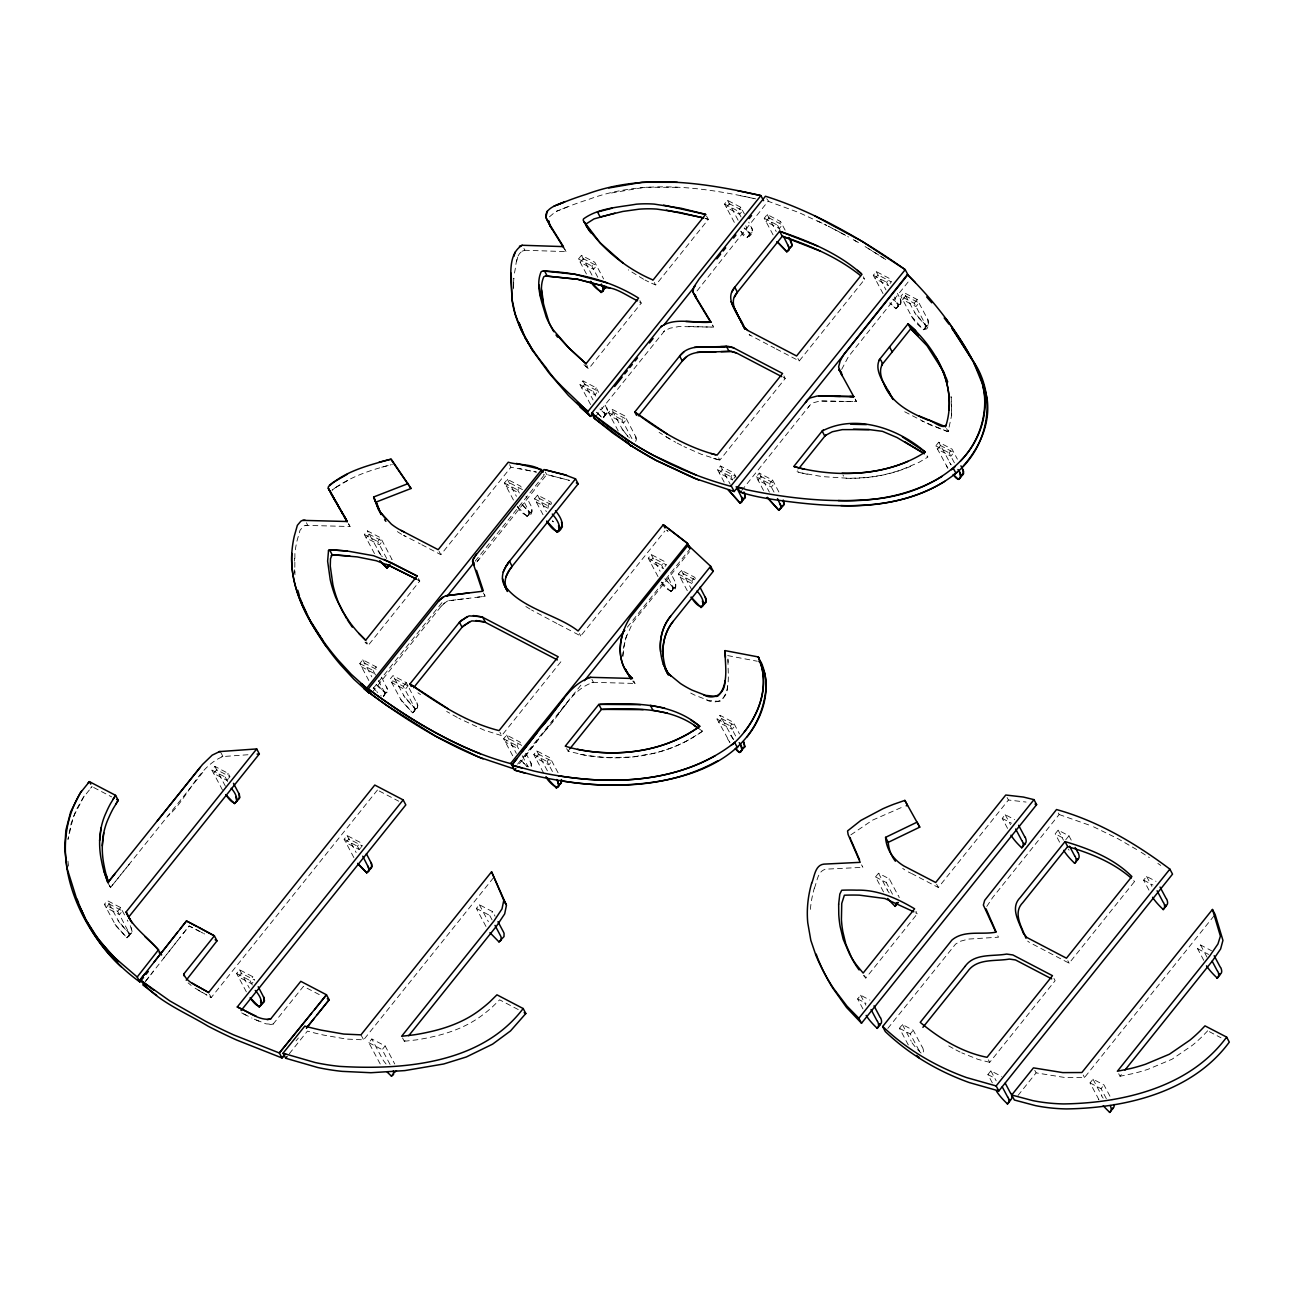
<?xml version="1.0" encoding="UTF-8"?>
<svg xmlns="http://www.w3.org/2000/svg" width="1294" height="1294" viewBox="0 0 1294 1294"><rect width="100%" height="100%" fill="white"/><g stroke="black" fill="none" stroke-linecap="round" stroke-linejoin="round"><path stroke-width="0.75" stroke-dasharray="5 3.75" d="M622.786 655.783L625.309 639.171L632.912 622.333L689.492 551.681M348.701 524.005L350.027 526.512L305.578 525.364A5.694 4.513 -28 0 0 303.508 526.189L300.014 530.314L296.989 540.973A128.963 102.307 -28 0 0 294.903 553.347L294.789 573.08M294.385 561.143L294.498 558.442M904.7 411.767L930.305 424.998L948.13 431.678L951.656 415.18L951.236 397.29M951.656 415.18L951.058 396.287M927.895 457.025L927.07 455.892L927.507 457.3L918.983 462.362L899.961 470.434L883.22 475.011L867.368 477.502L849.479 478.343L822.191 476.596L800.485 472.763L796.473 471.485L797.605 470.029M690.689 693.05A141.903 112.578 -28 0 0 694.652 695.088L708.19 700.377L719.043 701.429A4.853 3.85 -28 0 0 720.758 700.83C731.304 690.462 727.649 673.026 727.988 659.616M514.397 273.05C516.5 265.755 515.238 252.459 524.879 250.26L566.109 251.618L564.33 248.286M727.487 685.852C728.198 697.87 717.248 705.942 706.346 699.844M516.597 261.339L517.729 257.183M841.65 369.421L848.476 356.562L908.841 281.089M814.379 888.202C817.129 881.812 817.614 870.166 826.445 869.131L862.855 867.336L862.338 866.171M626.684 635.111L623.271 648.326L622.883 656.64M948.745 430.158L948.227 431.63L946.448 428.314M986.788 906.447L992.773 897.373L1059.139 814.524L1057.813 812.034M741.688 490.491L809.785 405.329A10.74 8.524 -28 0 1 812.939 402.903L819.846 401.011L842.895 401.415M697.029 290.924L768.086 201.249L798.932 212.556L826.898 225.512M900.187 298.526L901.077 303.055L896.127 308.651L889.835 302.877L895.885 308.748L900.575 303.912L901.028 300.548L897.438 293.35M124.547 914.923L120.649 907.595L107.337 900.624L104.361 904.328L115.991 925.97L126.974 937.794L132.214 931.906L130.241 925.631M378.414 680.482L384.593 692.516L383.299 696.576L387.747 689.815L381.406 676.794M517.649 506.844L527.014 516.484L531.834 511.486L531.883 507.458L525.995 496.249M407.869 685.626L406.251 682.585L392.923 675.614L389.963 679.318L401.577 700.944L412.56 712.784L417.38 707.786L417.881 705.343L408.014 685.917L394.702 678.946L391.726 682.65L405.054 689.605L408.014 685.917M603.554 416.814L607.937 411.33L604.12 402.66M740.702 231.205L747.172 237.53L751.863 232.694L752.315 229.329L748.725 222.131M661.493 582.09L670.858 591.714L675.403 587.039L675.937 583.254L670.518 572.757M911.526 316.286L923.495 329.76L928.607 324.244L928.105 320.152L917.171 299.545L903.859 292.59L900.899 296.294L911.526 316.286C915.23 323.306 930.661 339.772 927.798 319.537M549.465 216.81L555.514 211.698L571.819 205.212A296.989 235.621 -28 0 1 589.271 199.195C642.94 179.268 701.186 186.708 755.664 198.839M808.184 407.464L809.785 405.329M84.159 796.117L73.354 816.773L67.967 839.418L71.089 823.663L75.925 810.562L82.832 798.091L92.052 786.639L90.531 788.175M476.92 561.919L546.699 474.558L569.457 480.397L547.669 474.752M114.988 924.32L126.974 937.794L132.166 932.101L131.276 927.588M383.396 695.768L387.602 691.303L386.712 686.791M517.357 506.455C521.32 515.724 534.988 521.094 531.316 506.261M603.247 417.736L607.759 412.365L606.87 407.836M400.59 699.31L412.56 712.784L417.752 707.09L416.878 702.561M741.122 231.658C744.859 242.107 755.421 235.104 751.474 227.307M661.816 582.478C665.812 592.102 678.881 595.191 675.161 581.507M477.502 561.046L479.006 559.057M372.187 692.403L441.335 606.077A19.653 15.593 -28 0 1 442.548 604.67L447.287 601.112L455.989 599.785M519.46 763.719L540.067 737.192M524.992 756.569L553.234 720.434M145.818 980.949L153.452 971.212M145.187 981.742L189.134 925.97L204.614 933.993M544.37 731.708C560.205 715.792 570.444 689.492 593.38 682.326L635.079 683.458L633.753 680.951M163.594 958.304L180.157 937.293M247.979 754.742L222.956 756.537C197.464 766.841 187.743 798.786 167.896 816.029M182.923 933.783L189.134 925.97L199.583 931.356M126.974 937.794L129.19 935.805L128.979 932.764L117.689 911.299L104.361 904.328M604.282 416.927L604.751 413.562L601.742 407.481M384.124 695.881L384.803 693.746L383.752 690.495M748.886 236.398L749.355 233.033L745.765 225.835M387.1 692.177C382.749 694.554 365.264 671.505 385.369 693.309M528.728 515.352L529.02 511.437L523.714 501.215M414.29 711.651L414.355 707.171L403.275 686.289L389.963 679.318M417.25 707.947L415.536 709.08L405.572 698.695L392.923 675.614M557.698 714.789L566.4 703.855M672.573 590.598L672.864 586.683L666.879 575.215M897.599 307.616L898.068 304.252L894.477 297.054M925.226 328.627L925.275 324.147L914.211 303.249L900.899 296.294M202.786 772.372L110.491 887.587L107.839 882.589M402.515 1037.934L404.294 1041.266L406.866 1038.031M586.457 274.005L578.483 259.01L581.459 255.306L594.771 262.278L603.619 278.938M374.484 553.589L364.358 534.551L367.318 530.847L380.646 537.819L392.033 559.558L391.273 557.811M597.779 277.223L591.811 265.982L594.771 262.278M386.712 558.523L377.67 541.523L380.646 537.819M129.303 864.166L110.491 887.587L109.197 884.352L110.491 887.587M222.519 790.084L211.892 770.092L214.869 766.388L228.181 773.359L229.798 776.4M117.689 911.299L120.649 907.595M227.615 781.56L225.221 777.063L228.181 773.359M228.229 778.842L226.984 780.395L213.672 773.424L216.632 769.72L229.944 776.691L228.714 778.228M639.915 300.612L641.242 303.12L588.689 368.741L585.309 365.943M421.779 544.709L440.866 554.689L510.936 467.215L536.46 472.1L519.072 468.428M590.582 404.569L579.955 384.593L582.931 380.889L596.243 387.844L598.637 392.357M734.313 222.374L724.559 204.064L727.535 200.36L740.847 207.315L744.39 213.979M368.839 680.547L359.797 663.531L362.773 659.843L376.085 666.798L377.702 669.839M513.443 500.018L504.417 483.002L507.377 479.298L520.689 486.269L522.307 489.31M595.677 396.061L593.267 391.548L596.243 387.844M741.041 216.955L737.887 211.019L740.847 207.315M375.519 675.015L373.125 670.502L376.085 666.798M519.347 493.014L517.729 489.973L520.689 486.269M373.157 688.537L442.451 602.034M475.173 561.175L544.499 474.639L543.157 472.132M595.499 416.7L664.598 330.811L670.001 328.191L678.752 326.573L713.625 327.123L712.298 324.632M543.043 514.721L534.568 498.788L537.544 495.084L550.856 502.056L551.681 503.592M618.241 430.983L608.503 412.657L611.464 408.953L624.792 415.924L635.969 437.097L635.5 441.594M773.1 234.893L764.236 218.233L767.196 214.529L780.525 221.5L785.134 230.17M403.275 686.289L406.251 682.585M548.705 507.297L547.896 505.744L550.856 502.056M631.941 438.65L621.816 419.628L624.792 415.924M779.958 229.717L777.548 225.205L780.525 221.5M377.427 790.052L211.213 997.561L206.037 994.746M246.345 991.835L236.608 973.509L239.584 969.804L252.896 976.776L254.514 979.817M353.877 857.582L344.139 839.272L347.099 835.568L360.428 842.523L362.045 845.58M252.33 984.977L249.92 980.48L252.896 976.776M359.085 849.285L357.451 846.227L360.428 842.523M252.928 982.259L251.699 983.796L238.387 976.841L241.347 973.137L254.659 980.108M360.46 848.023L359.231 849.56L345.919 842.604L348.879 838.9L362.191 845.855L360.961 847.408M783.905 375.956L785.248 378.463L719.836 460.114L718.51 457.607M776.254 348.959L799.239 360.977L864.651 279.326L863.324 276.835M574.455 632.685L580.747 635.985L664.841 531.009M560.868 661.768L501.716 735.607L499.937 732.275M258.865 1021.209L253.656 1018.896L266.014 1023.861L272.969 1024.298L303.459 986.335L322.287 996.186M724.171 482.161L717.539 469.69L720.515 465.986L733.827 472.957L736.221 477.47M883.026 293.592L873.272 275.282L876.248 271.578L889.56 278.533L891.178 281.591M512.683 755.777L503.641 738.777L506.617 735.073L519.929 742.044L521.547 745.085M657.999 576.574L648.262 558.248L651.222 554.544L664.534 561.515L666.151 564.556M732.485 479.702L730.867 476.661L733.827 472.957M888.218 285.295L886.6 282.238L889.56 278.533M518.587 748.789L516.969 745.748L519.929 742.044M663.191 568.26L661.574 565.219L664.534 561.515M733.876 478.44L735.607 476.289L722.278 469.318L719.318 473.022L732.63 479.993M890.094 283.418L891.34 281.866L878.011 274.91L875.051 278.598L888.363 285.57M665.067 566.384L666.313 564.847L653.001 557.892L650.025 561.58L663.337 568.551M517.584 764.172L581.944 683.814M627.315 627.186L690.317 548.527M289.306 1053.737L307.422 1031.108L310.9 1032.03A387.618 307.519 -28 0 0 323.823 1035.119L346.404 1039.066L363.63 1039.842L494.243 876.798M543.545 772.874L533.807 754.564L536.767 750.86L550.096 757.815L559.833 776.141M687.276 590.679L678.412 574.035L681.388 570.331L694.7 577.286L695.525 578.839M763.541 490.491L756.278 476.823L759.254 473.119L772.567 480.074L779.829 493.742M552.441 771.515L547.119 761.519L550.096 757.815M692.549 582.543L691.74 580.99L694.7 577.286M774.022 492.108L769.606 483.778L772.567 480.074M914.211 303.249L917.171 299.545M380.258 1063.975A19.717 5.726 38.7 0 1 379.482 1062.665L368.855 1042.673L371.815 1038.969L385.143 1045.94L394.735 1063.975M485.978 926.472L476.386 908.437L479.346 904.732L492.674 911.704L495.068 916.217M390.044 1064.461L382.167 1049.644L385.143 1045.94M492.108 919.921L489.698 915.408L492.674 911.704M727.632 739.003L729.945 742.465L717.005 719.011L719.982 715.307L733.294 722.278L739.489 733.941M947.887 468.25L935.772 445.912L938.748 442.208L952.061 449.164L957.382 459.16M735.639 735.979L730.334 725.983L733.294 722.278M954.406 462.864L949.1 452.868L952.061 449.164M883.527 891.922L875.553 876.928L878.513 873.224L889.285 878.852L898.133 895.513M892.52 894.219L886.309 882.557L889.285 878.852M863.324 975.32L865.799 978.054L917.268 913.807L915.942 911.299M911.477 873.466L938.344 887.49L1008.43 800.015L1026.061 802.054M862.952 1008.916L857.631 998.919L860.607 995.215L869.924 1000.1M1007.557 828.386L1002.235 818.39L1005.212 814.686L1014.658 819.636M887.813 1028.406L955.603 944.07L960.569 941.207L968.333 939.088L998.515 937.179L997.189 934.689M908.291 1044.937L899.443 1028.277L902.403 1024.573L913.208 1030.218L922.072 1046.878M1059.592 842.184L1055.176 833.854L1058.136 830.15L1068.941 835.811L1071.594 840.809M919.096 1050.582L910.248 1033.922L913.208 1030.218M1068.941 835.811L1065.981 839.515L1055.176 833.854M988.406 1059.818L989.732 1062.325L1055.128 980.674L1053.801 978.167M1033.016 944.296L1069.135 963.189L1134.531 881.538L1133.204 879.047M992.336 1082.884L987.904 1074.554L990.864 1070.85L1001.669 1076.495M1148.943 890.126L1143.637 880.13L1146.597 876.426L1156.011 881.36M1017.99 1095.484L1036.106 1072.872L1065.463 1077.611L1084.518 1077.53L1213.869 916.039M1098.897 1099.576L1090.033 1082.916L1093.009 1079.212L1103.992 1084.97L1111.967 1099.965M1203.776 960.342L1197.565 948.68L1200.541 944.976L1211.524 950.734M1106.338 1098.671L1101.032 1088.675L1103.992 1084.97M1118.695 1073.745L1120.022 1076.252L1122.513 1073.13M569.991 748.595L567.888 751.199L586.57 755.486L607.08 757.653L632.54 757.022L655.185 753.043A119.938 95.141 -28 0 0 666.928 749.533A113.532 90.079 -28 0 0 678.8 744.826A110.556 87.717 -28 0 0 690.673 738.777L702.432 731.272L701.105 728.765M296.019 1040.877L298.364 1037.998M850.837 834.873L872.479 820.17L902.419 807.068M128.688 936.678L129.368 934.543L128.316 931.292M131.778 932.812L129.934 934.09L119.986 923.706L107.337 900.624M751.992 232.532C748.822 236.381 737.192 219.446 750.132 233.826M441.173 606.288L445.929 601.823M607.371 413.061L605.527 414.355L599.915 408.936M531.834 511.486L529.974 512.78L520.932 503.528L529.974 512.78M635.661 441.448L636.47 439.167L635.419 435.9M900.705 303.75C897.535 307.6 885.905 290.665 898.845 305.044M675.678 586.732L673.818 588.01L665.1 579.178M928.316 324.762L926.455 326.056L916.508 315.655L903.859 292.59M1207.69 1030.8L1202.757 1035.96A130.516 103.536 -28 0 1 1192.647 1045.099L1172.057 1059.22L1148.182 1069.232A160.505 127.346 -28 0 1 1133.69 1073.438L1120.022 1076.252M663.579 331.717L664.598 330.811M273.309 1023.975L269.864 1024.702M603.457 417.622L604.961 415.245L603.91 411.541M335.631 487.498L332.04 490.216C349.542 476.807 371.168 469.754 392.325 464.465M335.89 487.369L350.027 479.184M522.064 251.214L524.879 250.26L523.116 246.928M747.172 237.53L749.501 235.136L748.514 231.011M895.885 308.748L898.214 306.354L897.227 302.23M923.495 329.76L925.825 327.366L924.838 323.241M527.014 516.484L529.343 514.09L528.356 509.965M670.858 591.714L673.187 589.336L672.201 585.212M412.56 712.784L414.905 710.39L413.902 706.265M910.701 466.293C889.981 475.238 867.223 479.039 844.707 478.23L842.928 474.898M567.419 206.894L558.83 210.372M556.614 211.181L558.329 210.534M381.746 467.199L390.917 464.805M611.447 192.984L644.687 187.258L679.948 187.306M591.795 682.52L593.477 682.326L591.714 678.994M947.968 431.711L921.878 421.019M305.578 525.364L307.746 525.235L305.966 521.903M221.63 756.699L222.875 756.521M448.694 600.723L485.153 596.291L484.538 594.447M458.836 599.446L468.347 598.297M477.454 597.213L485.153 596.291L483.374 592.959M404.294 1041.266L416.328 1039.891A180.157 142.922 -28 0 0 431.436 1037.044C450.296 1032.936 468.8 1025.948 484.037 1013.849A110.96 88.041 -28 0 0 492.432 1006.894L499.63 999.825L519.266 1010.096M845.613 401.447L856.499 401.577L855.172 399.07M821.674 400.994L856.499 401.577L855.593 399.943M688.537 326.509L713.625 327.123L712.525 325.279M989.635 1062.309L978.183 1059.43L961.749 1052.847M501.344 735.542L484.134 730.156L458.885 718.332M580.165 754.305C617.303 761.81 657.449 757.686 690.673 738.777A111.705 88.623 -28 0 0 702.432 731.272L700.135 729.525M727.665 655.589L757.281 661.234M740.427 195.718L756.246 198.985M719.415 460.017L701.332 454.291L683.928 446.592M807.262 474.332L797.055 471.712M1059.171 814.524L1091.942 826.073M1036.138 1072.872L1034.779 1070.364M713.495 458.48L718.202 459.742M768.782 201.443L766.76 198.742M568.713 751.474L566.562 748.708M543.399 474.219L544.37 474.591M651.61 283.24L655.751 285.003L708.319 219.382L706.54 216.049M655.265 284.809L654.424 282.496M405.426 536.331L403.679 535.425L414.84 541.07M1093.543 826.801L1118 838.738L1138.396 850.562M243.838 1014.027L251.958 1018.071M908.291 871.962L910.782 873.175M817.582 220.934L826.478 225.318M644.994 280.005L648.634 281.849M241.655 1012.879L248.529 1016.421M677.134 443.082L682.229 445.718M955.894 1049.919L960.035 1052.054M839.774 232.176L828.257 226.191L848.557 237.012M201.249 932.23L202.932 933.103M764.236 218.233L777.548 225.205M873.272 275.282L886.6 282.238M724.559 204.064L737.887 211.019M750.407 335.437L749.113 334.661L774.799 348.199M578.483 259.01L591.811 265.982M935.772 445.912L949.1 452.868M783.307 377.444L785.248 378.463M579.955 384.593L593.267 391.548M756.278 476.823L769.606 483.778M608.503 412.657L621.816 419.628M717.539 469.69L730.867 476.661M522.469 489.601L509.14 482.63L506.18 486.334L519.492 493.305M551.082 504.579L539.307 498.416L536.347 502.121L548.074 508.251M694.878 579.793L683.151 573.663L680.191 577.367L691.853 583.465M504.417 483.002L517.729 489.973M534.568 498.788L547.896 505.744M648.262 558.248L661.574 565.219M678.412 574.035L691.74 580.99M1143.637 880.13L1153.003 885.031M1002.235 818.39L1011.552 823.259M1197.565 948.68L1208.564 954.422M418.205 542.833L420.259 543.917M556.954 623.53L531.559 609.992M558.555 624.371L572.757 631.796M364.358 534.551L377.67 541.523M717.005 719.011L730.334 725.983M1209.356 1031.674L1220.986 1037.756M875.553 876.928L886.309 882.557M376.085 669.208L364.536 663.175L361.576 666.863L374.888 673.834M521.692 745.376L508.38 738.405L505.42 742.109L518.732 749.08M359.797 663.531L373.125 670.502M503.641 738.777L516.969 745.748M533.807 754.564L547.119 761.519M1090.033 1082.916L1101.032 1088.675M857.631 998.919L866.009 1003.303M899.443 1028.277L910.248 1033.922M987.904 1074.554L995.442 1078.5M379.207 790.99L398.714 801.196M211.892 770.092L225.221 777.063M344.139 839.272L357.451 846.227M476.386 908.437L489.698 915.408M93.686 787.496L111.688 796.91M236.608 973.509L249.92 980.48M368.855 1042.673L382.167 1049.644M841.278 233.001L848.945 237.206M643.587 279.245L628.318 269.864M457.283 717.458L446.673 711.457M666.151 436.822L675.694 442.273M948.696 1045.908L954.519 1049.208M858.488 242.641L852.067 238.953L856.935 241.8M202.446 992.692L197.27 989.586M530.119 609.134L523.407 605.026M915.537 912.771L917.268 913.807M669.92 439.054L659.115 432.39M868.452 248.61L871.832 250.68M865.071 246.556L883.511 258.137M1029.523 942.469L1027.662 941.126M874.598 252.411L878.755 255.015M195.103 988.195L211.213 997.561L208.56 992.563M1141.114 852.261L1149.363 857.599M881.586 256.843L885.824 259.576M639.608 302.036L641.226 303.103M417.913 692.791L420.518 694.603M1157.871 863.421L1160.75 865.443M666.475 530.087L668.108 531.236L667.17 530.572M698.42 728.312L701.397 730.463M191.156 985.43L188.115 982.874M583.918 364.73L588.689 368.741L586.91 365.409M926.455 326.056L914.486 312.582M605.527 414.355L600.351 409.389M673.818 588.01L664.776 578.774M415.536 709.08L403.55 695.606M129.934 934.09L117.964 920.616M596.938 412.64L601.985 417.525M600.335 415.989L601.419 417.008M381.261 695.962L380.711 695.444M863.567 278.275L864.635 279.31M599.818 415.487L596.502 412.188M629.353 437.922L628.9 437.453M632.75 681.113L635.079 683.458L630.712 678.703M377.686 692.516L376.78 691.594M375.939 690.689L375.131 689.815M1133.706 880.616L1134.514 881.521M381.552 555.87L382.28 556.711M374.759 689.395L373.691 688.165M374.387 688.974L373.351 687.761M386.049 1064.008L383.687 1060.967A19.717 5.726 38.7 0 1 382.442 1058.961L371.815 1038.969M733.536 739.537L719.982 715.307M380.889 555.077L367.318 530.847M733.213 739.149L730.609 735.299M380.565 554.689L377.945 550.84M947.629 467.894L946.399 465.889M566.012 251.457L564.685 249.338M350.027 526.512L348.377 523.714M949.375 462.184L951.122 464.902L938.748 442.208M622.091 428.945L628.027 436.547L622.463 429.576L611.464 408.953M547.394 770.836L536.767 750.86M876.248 271.578L885.986 289.905M1200.541 944.976L1208.515 959.97M1146.597 876.426L1151.919 886.422M767.196 214.529L776.238 231.545M727.535 200.36L738.162 220.336M1058.136 830.15L1063.458 840.146M797.913 358.487L799.239 360.977M1007.088 797.508L1008.43 800.015M1005.212 814.686L1010.517 824.682M1067.809 960.698L1069.135 963.189M1093.009 1079.212L1101.857 1095.872M1083.191 1075.023L1084.518 1077.53M759.254 473.119L769.364 492.141M720.515 465.986L730.253 484.312M936.581 884.158L938.344 887.49M581.459 255.306L592.086 275.298M990.864 1070.85L996.186 1080.846M878.513 873.224L887.377 889.884M861.529 864.845L862.855 867.336M582.931 380.889L593.04 399.911M681.388 570.331L692.015 590.307M902.403 1024.573L911.267 1041.233M651.222 554.544L660.086 571.204M864.473 975.547L865.799 978.054M860.607 995.215L865.912 1005.212M545.372 472.051L546.699 474.558M537.544 495.084L546.391 511.745M509.61 464.708L510.936 467.215M507.377 479.298L516.419 496.314M579.421 633.478L580.747 635.985M439.087 551.357L440.866 554.689M525.914 753.286L531.316 763.784L530.475 767.86L531.608 765.741L530.556 762.037M522.258 755.728L528.033 766.646M506.617 735.073L516.355 753.399M418.447 578.499L419.774 581.006L368.321 645.253L365.054 642.099L368.321 645.253L366.542 641.921M362.773 659.843L371.815 676.843M479.346 904.732L488.388 921.732M347.099 835.568L356.141 852.568M220.303 751.539L222.956 756.537M360.977 1034.844L363.63 1039.842M214.869 766.388L225.496 786.38M239.584 969.804L249.321 988.131M127.281 920.066L127.912 921.263M527.596 765.741L528.146 766.938M67.951 861.125L68.711 867.853M294.983 574.73L294.401 566.901M727.907 659.002L728.15 662.415M401.593 534.276A91.356 72.48 -28 0 1 396.692 531.122M1069.103 850.19A31.654 9.187 38.7 0 1 1068.294 849.09M919.452 1050.793A31.654 9.187 38.7 0 1 919.694 1051.375M921.085 1053.073A31.654 9.187 38.7 0 1 910.927 1041.072M922.428 1047.089A31.654 9.187 38.7 0 1 922.719 1053.057M889.204 892.876A31.719 9.22 38.7 0 1 887.053 889.722M898.489 895.707A31.719 9.22 38.7 0 1 899.201 897.648M810.384 909.375A142.324 112.918 -28 0 1 814.298 888.202M904.732 869.827A60.058 47.652 -28 0 1 902.711 868.387M1098.752 1099.754A31.412 9.123 38.7 0 1 1098.541 1099.415M1103.151 1098.153A31.412 9.123 38.7 0 1 1101.517 1095.711M513.508 283.904L513.459 290.082L513.847 278.21L513.508 283.904M583.222 258.638L580.262 262.342L593.574 269.314L596.534 265.61L583.222 258.638M369.097 534.179L366.121 537.883L379.449 544.855L382.409 541.151L369.113 534.179M109.1 903.956L106.14 907.66L119.452 914.632L122.429 910.927L109.1 903.956M584.694 384.221L581.734 387.925L595.046 394.88L598.006 391.176L584.694 384.221M729.298 203.692L726.338 207.396L739.65 214.351L742.627 210.647L729.298 203.692M613.243 412.285L610.267 415.989L623.595 422.96L626.555 419.256L613.243 412.285M768.976 217.861L765.999 221.565L779.328 228.537L782.288 224.832L768.976 217.861M538.547 754.192L535.57 757.896L548.899 764.851L551.859 761.147L538.547 754.192M761.018 476.451L758.058 480.155L771.37 487.11L774.346 483.406L761.018 476.451M905.622 295.922L902.662 299.626L915.974 306.581L918.95 302.877L905.622 295.922M721.745 718.639L718.785 722.343L732.097 729.315L735.057 725.611L721.745 718.639M940.512 445.54L937.552 449.244L950.864 456.2L953.84 452.496L940.512 445.54M706.653 218.864L705.392 218.492L708.319 219.382L706.653 218.864M418.56 580.278L417.606 579.744L419.774 581.006L418.56 580.278M526.981 766.485L520.835 760.112L526.981 766.485M553.266 521.789L552.489 520.932L553.266 521.789"/><path stroke-width="1.5" d="M841.246 371.96L841.99 375.503L838.593 366.978L840.162 361.042L843.898 354.297L907.401 274.554C933.961 300.968 957.447 330.843 974.544 364.261M115.247 873.369L107.839 882.589L103.698 870.458A180.254 143.003 -28 0 1 101.482 860.85C98.15 844.739 99.056 827.61 106.14 812.567A110.96 88.041 -28 0 1 110.556 803.542L115.587 795.341L89.399 781.641L80.179 793.093L70.701 811.775L65.881 830.23L64.7 847.942L67.013 868.145L78.061 903.438L85.986 920.066L94.705 934.381L111.171 954.616L137.213 976.986L139.881 981.984L143.505 977.455M108.567 882.605L106.351 875.456A180.254 143.003 -28 0 1 104.135 865.848C100.803 849.737 101.725 832.608 108.793 817.565A110.96 88.041 -28 0 1 113.209 808.54L118.239 800.339L115.587 795.341L113.096 799.142M341.665 511.826L347.358 521.514L302.925 520.366A5.694 4.513 -28 0 0 300.839 521.207L297.361 525.315L294.336 535.975A128.963 102.323 -28 0 0 292.234 548.349C288.352 582.09 303.831 614.359 323.193 640.983A417.622 331.329 -28 0 0 338.074 660.005L351.256 674.287L366.72 688.246L369.372 693.244L353.909 679.285L340.726 665.003A417.622 331.329 -28 0 1 325.845 645.965L310.851 622.317L301.308 601.661M291.846 553.444C289.775 587.508 306.937 618.904 325.845 645.965M99.606 840.776L101.11 827.885M102.275 845.775L103.763 832.883M763.557 200.602L760.888 195.604C703.968 182.551 642.94 173.283 586.619 194.197A296.989 235.621 -28 0 0 569.15 200.214C561.014 203.756 539.549 208.059 547.718 221.436L563.44 246.62L522.226 245.262C505.744 254.95 511.955 282.27 511.89 298.688C515.028 324.956 529.877 347.779 546.214 367.836C558.28 386.437 577.949 398.973 590.679 416.409L593.202 413.271M948.987 410.198C952.044 376.683 932.473 345.126 908.048 323.823L879.726 359.198C875.326 366.881 879.677 376.279 883.689 383.17C890.87 402.838 909.633 412.495 927.652 420C932.634 420.226 942.307 429.932 946.092 425.16C953.112 402.224 948.162 376.667 935.433 356.643M511.195 273.212L511.89 298.688L515.044 313.585L520.884 329.372L532.659 350.609L548.882 372.834L568.406 395.446L590.679 416.409L580.036 407.06M925.226 452.027C898.262 428.492 855.803 413.465 822.175 431.031L793.788 466.487C836.636 478.246 887.894 476.127 924.854 452.302M986.012 908.792L996.056 931.858M541.717 726.71C557.536 710.794 567.791 684.51 590.711 677.328L632.426 678.46C614.569 662.819 618.564 635.37 630.243 617.335L688.036 545.178L710.649 566.271L670.583 616.284C661.703 627.056 658.695 641.775 661.121 655.379A94.155 74.696 -28 0 0 663.288 664.194L668.464 673.689L680.45 683.507A141.903 112.578 -28 0 0 691.999 690.09L705.537 695.379L716.391 696.431A4.853 3.85 -28 0 0 718.105 695.832C729.282 684.251 724.996 665.31 725.012 650.607L758.333 656.948L764.528 672.751A94.64 75.084 -28 0 1 765.66 679.059A90.24 71.591 -28 0 1 766.177 687.227C757.459 782.142 634.448 793.529 561.111 780.783A408.386 324.001 -28 0 1 536.638 776.028L514.527 770.108L511.243 763.751C458.739 749.954 411.654 720.855 368.272 688.974L438.682 601.079A19.653 15.593 -28 0 1 439.895 599.688L445.33 595.871L468.897 592.911M695.444 295.032L695.638 297.313L710.665 322.206M186.207 980.221L217.02 940.835L214.367 935.837L198.597 927.232M724.834 680.854C725.546 692.872 714.595 700.944 703.693 694.846M513.928 256.341L515.077 252.184M811.71 883.204C814.476 876.814 814.961 865.168 823.793 864.133L860.203 862.338L848.12 834.549L847.554 830.926L860.866 820.412L882.864 808.766A173.428 137.585 -28 0 1 894.057 804.14L904.846 800.404L919.743 827.141L888.234 842.345L888.444 844.481A54.348 43.123 -28 0 0 895.399 861.222M328.514 550.743L327.625 561.159L330.229 579.696A189.183 150.088 -28 0 0 335.842 597.715L342.279 610.881L349.639 622.123A215.079 170.63 -28 0 0 358.842 633.364L365.652 640.255L417.121 576.008L391.532 562.825L373.659 555.741L347.099 550.985L329.517 549.74L328.514 550.743L329.517 549.74L347.099 550.985M416.393 579.065L390.529 566.125L376.311 560.739L357.193 556.889L332.17 554.738L330.488 558.684L330.277 566.157L332.882 584.694A189.167 150.088 -28 0 0 338.494 602.713L346.549 618.532M590.598 281.364L601.079 292.476L606.336 286.589M446.042 595.725L482.5 591.293L472.569 561.531L473.41 558.393L544.03 469.56L564.233 474.591L575.523 478.845L509.48 561.305C504.256 567.613 500.082 576.186 503.851 584.306C519.492 608.277 557.52 614.618 578.094 630.987L663.288 524.717M575.523 478.845L578.192 483.843L512.068 566.384A64.846 51.453 -28 0 0 511.162 567.662C505.679 574.018 502.962 583.173 507.199 590.905M624.032 630.113C617.497 646.094 618.758 666.491 632.426 678.46M180.27 928.785L186.482 920.972L214.367 935.837L183.732 974.075C187.274 983.472 200.473 986.999 208.56 992.563L374.775 785.054L403.162 799.902L405.815 804.9L241.072 1010.565M945.574 426.648L946.092 425.16M915.715 330.633L908.048 323.823L910.701 328.822L882.379 364.196C877.979 371.879 882.346 381.277 886.358 388.168M747.754 330.439L743.403 326.363A12.374 9.818 -28 0 0 743.985 327.301L747.754 330.439L796.586 355.979L861.982 274.328C838.69 253.365 808.976 241.137 779.603 231.238L734.766 287.219C722.634 300.855 741.252 316.06 744.859 328.951L740.847 321.3M817.776 246.151L779.603 231.238L782.255 236.236L737.418 292.218C728.053 301.793 736.965 313.52 741.737 322.837M503.14 572.045L506.31 565.979A79.403 63.002 -28 0 1 508.51 562.664L509.48 561.305L512.133 566.303L511.162 567.662A79.403 63.002 -28 0 0 508.979 570.977L505.792 577.043M637.57 300.774C627.153 296.116 613.307 285.311 603.473 288.255M731.806 292.12L734.766 287.219L737.418 292.218L734.474 297.102M878.933 360.605C879.855 356.416 883.64 364.229 881.586 365.604M183.732 974.075L183.732 975.692M547.216 211.165L545.971 217.36L551.762 228.65M491.574 871.8L503.803 900.268L502.007 908.889L493.936 921.037L401.625 1036.268L413.676 1034.893A180.157 142.922 -28 0 0 428.783 1032.046C447.627 1027.937 466.147 1020.95 481.384 1008.851A110.96 88.041 -28 0 0 489.763 1001.896L496.961 994.827L523.164 1008.527C481.514 1063.733 403.404 1070.203 339.465 1066.369A243.256 192.984 -28 0 1 315.186 1062.536L283.03 1053.251L304.769 1026.11L308.247 1027.032A387.618 307.519 -28 0 0 321.171 1030.121L343.751 1034.068L360.977 1034.844L491.574 871.8L506.455 905.266L504.676 913.887L496.589 926.035L408.71 1035.734M523.164 1008.527L525.817 1013.525L510.515 1030.93L492.593 1044.145L466.341 1056.972L443.664 1063.991L404.86 1070.591L370.925 1072.726L342.134 1071.367A243.256 192.984 -28 0 1 317.855 1067.534L285.683 1058.249L283.03 1053.251M331.167 555.741L332.17 554.738L349.768 555.983M396.482 1070.817L394.427 1072.451M115.764 804.14L118.239 800.339L116.606 799.482M81.506 791.119C40.923 855.674 82.816 941.385 139.881 981.984M1212.462 909.472L1220.404 936.128L1217.945 943.973L1209.664 956.023L1117.369 1071.254L1131.037 1068.44A160.505 127.346 -28 0 0 1145.53 1064.234L1169.404 1054.222L1189.979 1040.101A130.516 103.536 -28 0 0 1200.088 1030.978L1204.989 1025.867L1226.647 1037.109C1189.801 1087.267 1122.966 1103.022 1063.765 1103.928A177.909 141.143 -28 0 1 1032.838 1100.628L1011.714 1095.015L1033.453 1067.873L1062.795 1072.613L1081.865 1072.532L1212.462 909.472L1215.131 914.47L1222.943 940.382L1220.614 948.971L1212.316 961.021L1125.004 1070.025M506.31 565.979L509.48 561.305M670.583 616.284C662.593 626.118 659.228 639.187 660.636 651.707M710.649 566.271L713.301 571.269L673.236 621.282C664.356 632.054 661.347 646.774 663.79 660.361A94.155 74.696 -28 0 0 665.941 669.192L668.416 675.161M476.338 554.058L472.553 560.755L474.38 564.944M744.147 732.129C757.022 715.905 765.757 695.072 763.007 674.061A94.64 75.084 -28 0 0 761.875 667.753L758.333 656.948C771.596 686.936 757.265 721.146 734.782 742.433M746.8 737.111C763.622 716.569 772.243 687.179 760.985 661.93L758.899 661.541M673.236 621.282C665.245 631.1 661.881 644.186 663.288 656.705M438.52 601.289L443.26 596.825M516.791 758.721L511.858 765.11L533.985 771.03A408.386 324.001 -28 0 0 558.458 775.785C618.37 785.555 686.03 781.447 735.138 742.093M515.821 768.41L514.527 770.108L524.766 773.084M522.339 751.571L537.414 732.194M284.923 1054.448L282.011 1057.958L236.511 1039.972A754.774 598.798 -28 0 1 208.14 1026.223C185.042 1012.199 156.946 1001.313 140.092 979.849L144.863 973.767M285.505 1053.704L282.011 1057.958L279.342 1052.976L233.858 1034.974A754.774 598.798 -28 0 1 205.487 1021.225L169.789 1000.893L140.092 979.849L186.482 920.972L196.914 926.375M154.067 962.057L177.504 932.295M550.581 715.436L511.858 765.11L522.113 768.086M132.053 923.01L128.753 916.977L259.35 753.933L256.697 748.935L219.543 751.588L212.2 755.146L202.495 764.495L157.221 821.043M555.045 709.791L563.747 698.857M200.133 767.374L107.839 882.589L103.698 870.458M379.692 560.836L386.955 568.017L389.931 564.313M256.697 748.935L126.1 911.979C133.444 929.723 151.883 939.234 161.621 954.843M586.02 363.743L638.589 298.121C610.121 280.232 576.267 272.063 542.914 271.028A3.025 2.394 -28 0 0 541.07 271.902C535.069 285.893 542.218 302.925 546.165 316.884A112.691 89.399 -28 0 0 553.331 329.986L569.069 348.151L586.02 363.743L569.069 348.151A388.653 308.344 -28 0 1 558.393 336.537M653.098 280.005L705.667 214.383L681.113 208.269L654.166 204.096A112.691 89.399 -28 0 0 636.438 204.177C618.807 207.218 598.346 208.108 583.578 218.848A3.025 2.394 -28 0 0 583.335 220.562C598.815 246.879 626.215 268.699 652.613 279.811M225.787 794.71L234.505 803.558L239.422 798.398L239.374 794.532L233.486 783.323M577.383 402.062L588.026 411.411L760.888 195.604L737.758 190.719M137.213 976.986L158.661 949.586M765.433 196.251L699.067 279.1L693.746 287.171L692.969 292.315L710.972 322.125C694.474 323.856 675.517 316.642 660.927 326.719L591.584 413.287L594.237 418.269L612.984 433.166L631.715 446.058L656.009 460.341L693.94 478.133L734.199 491.494L907.887 274.668L905.234 269.67C863.017 239.681 813.538 211.44 766.113 196.445M614.65 386.485L622.22 377.039M624.743 373.885L627.266 370.731M629.79 367.577L632.313 364.423M635.095 360.961L637.505 357.969M649.507 342.975L653.098 338.478M663.871 325.053L695.412 285.667M716.86 258.881L720.645 254.158M723.168 251.02L725.691 247.866M733.536 238.064L735.946 235.071M749.145 218.589L751.539 215.597M447.206 596.081L473.96 562.68M145.915 974.447L148.325 971.422M413.611 687.696L462.265 626.975A23.988 19.022 -28 0 1 463.802 625.552L471.76 620.894L482.387 621.476A51.663 40.987 -28 0 1 484.991 622.155L557.358 659.924M638.379 415.843L682.294 361.026C690.058 350.076 704.389 352.178 716.051 351.758M546.683 521.126L557.18 532.255C566.772 527.354 560.69 516.921 555.466 510.709M783.533 236.446L789.146 247.736L788.903 250.082L786.833 251.699L777.176 241.687L786.833 251.699L792.171 245.407L788.984 237.433M317.224 1014.642L329.145 999.777L326.476 994.779L300.79 981.337L270.656 1018.976C259.01 1021.079 247.833 1011.132 237.271 1006.991L403.162 799.902M250.502 998.127L259.204 1006.975L264.138 1001.815L264.089 997.949L258.202 986.74M362.757 856.207L369 868.5L368.806 871.105L366.736 872.738L357.694 863.486L366.736 872.738L371.427 867.902L371.718 863.988L366.396 853.765M667.267 434.056L634.788 412.026C659.293 430.918 687.227 447.578 717.07 455.1L782.579 373.465L733.051 347.568L726.468 346.436C711.781 349.202 690.462 341.487 679.641 356.044L634.788 412.026L636.567 415.358M314.555 1009.644L326.476 994.779L279.342 1052.976L311.595 1013.331M584.467 680.66L624.792 630.324M285.683 1058.249L287.042 1056.551M736.173 486.641L742.4 498.934L742.206 501.538L740.152 503.156L728.166 489.682L740.152 503.156L745.344 497.462L743.953 491.995M798.754 468.59L825.459 435.415L832.317 431.759L842.345 429.624L869.115 429.592L882.443 431.323L896.985 437.518L924.434 453.79M545.922 776.901L556.404 788.03L561.337 782.87L561.483 779.554L560.965 783.339L559.38 784.326L558.232 783.274L559.38 784.326M691.061 597.1L701.024 607.501L705.715 602.664L705.99 598.75L700.005 587.266M777.484 498.594L781.269 506.795L778.891 510.289L767.261 497.446L778.891 510.289L784.002 504.773L783.193 500.066L784.18 504.191L781.851 506.585L780.719 505.533L781.851 506.585M387.213 1072.128L391.451 1076.155L393.441 1073.68M489.941 932.667L498.983 941.903L504.013 936.581L504.062 933.443A19.717 5.726 38.7 0 0 503.301 931.696L497.98 921.684M739.181 742.643C744.05 746.638 741.899 758.219 735.364 748.466L739.602 752.477L744.81 746.784L743.419 741.316M957.948 469.528C963.432 474.882 959.857 485.072 953.209 474.413L958.385 479.378L963.076 474.542L963.609 471.437L960.924 465.824M895.108 906.398L898.068 902.694M1033.987 799.643L1036.64 804.642L861.513 1023.247L858.86 1018.265L1033.987 799.643L1023.408 797.055L1005.761 795.017L935.691 882.492L903.956 866.009A60.058 47.652 -28 0 1 895.836 859.717L893.75 857.453A54.041 42.88 -28 0 1 885.759 839.499L885.581 837.347L917.09 822.143L919.743 827.141M877.186 1028.39L880.146 1024.686M1024.767 844.157L1021.791 847.861A31.719 9.22 38.7 0 1 1010.97 835.228M1065.043 841.585L1020.206 897.567C1009.692 908.016 1019.316 922.282 1023.328 933.265L1026.854 937.471L1066.466 958.191L1131.878 876.539C1113.891 858.343 1089.144 848.767 1065.043 841.585L1067.696 846.583C1090.405 853.199 1113.131 862.322 1131.118 878.06M922.897 1027.355L967.734 971.373C977.083 958.013 995.539 961.571 1009.32 959.064L1015.515 959.954L1051.682 978.862M1067.696 846.583L1022.858 902.565C1012.345 913.014 1021.985 927.28 1025.98 938.263M1077.708 859.637L1074.748 863.341A31.654 9.187 38.7 0 1 1063.7 850.352M998.839 1090.955L996.137 1085.941L1169.873 869.131C1135.679 843.429 1097.991 821.059 1056.519 809.543L984.653 900.381L983.359 905.056L995.862 932.181C981.564 934.931 963.965 929.804 951.915 940.075L882.637 1026.563L885.29 1031.561A323.403 256.568 -28 0 0 969.238 1082.56L998.839 1090.939L1172.526 874.129L1169.873 869.131M1163.209 909.617L1166.169 905.913M1109.702 1112.452L1112.678 1108.748M1217.233 978.215L1220.21 974.511M306.646 1027.759L329.145 999.777L327.285 998.806M314.248 1018.329L306.387 1028.099M565.235 746.201L598.831 704.421C633.51 702.966 671.732 702.205 699.763 726.257C662.544 754.208 607.064 758.607 566.06 746.476M569.991 748.595L601.484 709.419C634.545 708.416 670.777 706.67 698.42 728.312L693.746 725.222M408.386 483.487L373.642 496.993L381.099 514.575L376.295 501.991L411.039 488.485L391.192 459.127C369.502 465.047 344.997 470.967 328.385 486.787A3.138 2.491 -28 0 0 328.369 488.453L342.684 514.025M807.116 400.331L805.531 402.466L807.116 400.331A10.74 8.524 -28 0 1 810.287 397.905L817.193 396.013L831.589 396.271M960.52 461.052C985.171 435.819 993.145 394.993 974.366 364.132L982.421 383.914L984.41 393.425A101.094 80.212 -28 0 1 985.074 402.563A95.885 76.071 -28 0 1 984.588 411.298C978.28 464.352 925.485 493.483 877.203 498.821C833.352 503.431 788.644 498.627 745.651 489.52C739.958 486.512 734.232 486.706 741.608 492.496C752.574 496.136 764.042 498.028 775.446 499.824C835.471 508.283 905.379 513.459 955.959 473.264C989.247 445.799 997.82 394.686 971.891 359.263M963.189 466.05C975.611 452.14 984.912 434.962 987.257 416.296A95.885 76.071 -28 0 0 987.743 407.561A101.094 80.196 -28 0 0 987.063 398.423C981.078 368.919 963.302 343.363 946.237 319.117M87.879 783.177L89.399 781.641L90.726 784.132M329.388 485.218L332.979 482.516M735.704 748.886L737.79 747.091M951.494 469.787L955.344 466.406M954.147 474.785L957.997 471.404M737.337 747.511L734.652 742.546L733.051 743.888M823.388 429.948L822.175 431.031L824.763 436.11M824.844 436.029L826.041 434.946M683.944 351.855L679.641 356.044L682.294 361.026L686.613 356.853M731.061 745.457L734.248 742.885M270.656 1018.976L267.195 1019.704M333.237 482.371L347.358 474.186M632.006 445.686L631.1 446.123L626.862 442.095L631.1 446.123L632.184 445.557M942 476.435C911.105 495.359 874.016 502.04 838.172 500.568M944.652 481.417C913.774 500.357 876.669 507.038 840.825 505.566M715.275 755.696C667.898 782.32 610.994 784.196 558.458 775.785M717.927 760.694C670.551 787.318 613.663 789.194 561.111 780.783M448.242 708.918L409.923 683.976C437.356 703.176 466.212 722.343 499.047 730.609L558.199 656.77L482.613 617.238A48.185 38.222 -28 0 0 479.734 616.494L469.107 615.895L461.149 620.554A25.249 20.025 -28 0 0 459.871 621.735L409.923 683.976L411.249 686.483M469.9 621.541L462.055 627.202L459.402 622.204L467.247 616.542M519.412 246.216L522.226 245.262M556.905 205.083L564.75 201.896L556.161 205.374M590.857 281.72C594.739 289.209 608.633 298.364 601.386 284.017M786.833 251.699L789.178 249.321L788.175 245.197M386.955 568.017L389.365 564.766L386.955 568.017L380.08 561.272M546.941 521.498C558.393 539.776 565.656 528.89 552.312 514.074M740.152 503.156L742.481 500.778L741.494 496.653M778.891 510.289L781.22 507.895L780.233 503.77M958.385 479.378L960.714 476.985L959.727 472.86M226.127 795.114C236.77 811.128 241.088 798.624 231.189 788.305M691.352 597.472C702.092 614.44 708.999 604.411 697.029 590.97M546.181 777.257C550.063 784.762 563.958 793.918 556.711 779.554M366.736 872.738L369.081 870.344L368.094 866.22M739.602 752.477L741.947 750.099L740.961 745.975M250.163 997.739C261.388 1014.803 266.338 1002.187 255.225 990.444M498.983 941.903L501.053 940.285L501.101 937.147A19.717 5.726 38.7 0 0 500.325 935.4L495.004 925.388M391.451 1076.155L393.522 1074.521L393.57 1071.383A19.717 5.726 38.7 0 0 393.36 1070.834M908.048 461.311C887.328 470.24 864.554 474.041 842.054 473.232M601.079 292.476L603.425 290.099L602.438 285.974M789.809 247.995L792.138 245.617L791.152 241.493M557.18 532.255L559.509 529.861L558.523 525.736M742.546 498.934L745.344 497.462L744.454 492.949M703.402 603.263L706.217 601.807L705.327 597.278M701.024 607.501L703.354 605.107L702.367 600.982M237.465 799.854L239.794 797.476L238.808 793.351M234.505 803.558L236.834 801.18L235.848 797.055M556.404 788.03L558.749 785.636L557.746 781.511M369.712 869.034L372.041 866.64L371.055 862.516M262.181 1003.271L264.51 1000.893L263.523 996.752M259.204 1006.975L261.55 1004.581L260.563 1000.456M553.961 206.183L555.676 205.536M906.172 805.806L907.498 805.402L904.862 800.388M379.093 462.201L389.672 459.467M612.337 208.14L597.504 211.973L600.157 216.971L622.754 211.456L639.107 209.175A112.691 89.399 -28 0 1 656.834 209.094L679.787 212.475L703.774 218.039M615.006 213.138L594.043 218.896L586.231 223.846A3.025 2.394 -28 0 0 586.004 225.56L590.824 232.871M608.795 187.986L642.034 182.26L677.296 182.308M390.804 459.208L411.039 488.485M589.126 677.522L590.824 677.328M302.925 520.366L305.093 520.237M218.961 751.701L220.206 751.523M696.981 352.372L730.01 351.386A12.374 9.818 -28 0 1 731.32 351.434L736.415 352.922L781.754 376.635M606.255 286.653L577.609 279.278L545.583 276.026A3.025 2.394 -28 0 0 543.739 276.9C537.738 290.891 544.871 307.923 548.818 321.882A112.691 89.399 -28 0 0 553.848 331.701M721.049 351.628L731.32 351.434L736.415 352.922M257.085 754.095L259.35 753.933M945.477 426.68L919.225 416.021M694.312 347.374L705.343 346.97M599.947 704.373L640.53 704.648M602.616 709.371L643.183 709.646M702.739 347.051L728.651 346.436L733.763 347.924M713.398 346.76L708.028 346.905M720.596 346.582L726.468 346.436L729.088 351.434M705.99 322.255L710.907 322.141L685.885 321.51M819.021 395.996L853.846 396.579L849.834 396.53M834.501 396.32L853.846 396.579M828.742 396.223L840.243 396.417M850.805 424.222L866.446 424.594M853.458 429.22L869.115 429.592M546.117 275.962L577.609 279.278L609.717 287.85M543.464 270.98L574.957 274.279L607.064 282.852M473.361 615.54L482.711 617.27L485.363 622.268L476.014 620.538M543.157 472.132C535.247 463.381 519.12 465.614 508.267 462.217L438.197 549.691L398.94 529.278A91.356 72.48 -28 0 1 391.354 524.119L379.546 511.373L373.642 496.993L378.446 509.577L385.871 519.234M663.644 205.148L705.667 214.383M666.297 210.146L701.849 217.505M996.137 1085.941L966.569 1077.579A323.403 256.568 -28 0 1 882.734 1026.482M516.419 463.43L541.345 469.447M577.512 749.307C602.211 754.273 628.027 754.111 652.532 748.045A119.938 95.141 -28 0 0 664.275 744.535A113.532 90.079 -28 0 0 676.147 739.828A110.556 87.717 -28 0 0 688.02 733.795A111.155 88.186 -28 0 0 699.779 726.274L699.52 726.063M513.233 768.62L478.731 757.087L435.366 736.06L386.485 705.279L370.941 693.972L368.272 688.974C402.968 714.806 440.154 737.758 480.414 753.836M510.564 763.622L687.664 543.529L663.24 524.685L665.019 528.017M545.017 469.754L566.804 475.399M804.609 469.334L794.403 466.713M695.978 474.995L653.357 455.342A498.093 395.155 -28 0 1 629.062 441.06L591.584 413.287C632.087 447.514 680.288 472.828 731.547 486.495L734.199 491.494L733.358 491.283M730.706 486.285L905.234 269.67L862.419 241.557L814.913 215.936M664.679 708.077L650.316 705.327L652.985 710.325L667.348 713.075M710.843 453.482L715.55 454.744M742.707 488.695L737.774 487.062M745.36 493.693L740.427 492.06M1035.022 804.092L1036.607 804.625M698.647 479.993L656.009 460.341A498.077 395.155 -28 0 1 631.715 446.058L594.237 418.269M541.717 469.593L366.72 688.246L361.204 683.653L366.348 687.971M483.066 758.834C442.807 742.756 405.62 719.804 370.941 693.972M256.196 1016.211L237.271 1006.991M820.428 251.149L782.255 236.236C809.85 245.439 837.331 257.005 860.203 275.331M383.978 559.364L417.121 576.008M386.631 564.362L416.021 578.871M576.348 482.953L578.192 483.843M401.027 530.443L404.1 531.947M524.183 1012.668L525.817 1013.525M208.56 992.563L192.434 983.197M913.823 911.817L884.886 898.521L859.442 895.157A193.744 153.711 -28 0 0 844.367 895.222L841.747 903.438L841.423 919.565A163.562 129.756 -28 0 0 842.815 931.567L845.839 944.216L852.164 958.951A153.533 121.814 -28 0 0 859.103 969.95M215.127 939.751L217.02 940.835M902.436 436.968L925.242 451.962M905.104 441.966L922.962 452.771M691.093 720.224L698.744 725.465M663.822 525.089L687.664 543.529L690.317 548.527L687.438 546.1M153.954 990.363L140.092 979.849M156.606 995.345L142.761 984.847M622.964 263.005L600.141 242.851L584.128 221.775L589.271 230.655M369.372 693.244L363.857 688.651M583.076 407.254L588.01 411.395M858.86 1018.265L847.004 1006.166L833.595 988.487A308.457 244.728 -28 0 1 815.964 955.49L810.82 940.317L807.763 922.816A142.324 112.918 -28 0 1 811.629 883.204M861.513 1023.247L846.567 1007.476L832.624 987.856A309.444 245.488 -28 0 1 818.617 960.488L817.582 957.9M857.55 270.333L860.914 273.277M161.329 954.584L159.146 952.659M157.819 948.842L145.009 936.662M960.763 475.141L963.577 473.685L962.687 469.156M559.558 528.017L562.372 526.561L561.483 522.032M741.996 748.255L744.81 746.784L743.921 742.271M741.98 498.416L743.112 499.452M702.852 602.745L703.985 603.797M710.471 568.632L713.301 571.269M118.401 961.701L99.298 940.754L85.986 920.066M121.07 966.699C102.242 949.505 87.976 927.652 78.902 903.891M365.652 640.255L358.842 633.364M907.401 274.554L915.359 282.593M918.368 335.631L910.701 328.822L927.022 345.724L943.73 371.976M670.89 676.131L666.523 671.311L663.288 664.194M625.051 440.251L625.924 441.157M505.048 586.861L507.491 589.838M926.666 296.957L931.761 302.78M384.609 519.751L385.887 521.32M944.183 317.952L948.906 324.115M839.288 370.44L838.819 369.421L853.781 396.692M555.983 334.984L557.585 337.168M352.308 627.121L347.358 619.858M323.193 640.983L308.198 617.319M505.825 587.977L502.525 578.677M841.99 375.503L841.488 374.419M550.371 226.434L548.43 220.578L549.756 225.35L563.941 248.141M524.992 337.459L530.006 345.611M532.659 350.609L525.477 338.397L518.878 322.465M890.515 394.557L883.689 383.17M503.544 899.702L506.245 904.749L504.886 902.193M887.328 389.785L893.184 399.555L888.363 391.516M345.708 518.716L334.903 500.212M344.333 516.824L347.229 521.757L328.369 488.453L340.031 509.027M938.085 361.641L945.235 375.341M334.499 499.856L331.021 493.451A3.138 2.491 -28 0 1 330.892 492.335M1214.176 955.716L1220.388 967.378M889.544 346.938L892.197 351.936M953.29 468.266L955.959 473.264M1212.106 961.086L1217.411 971.082M1160.055 887.086L1166.266 898.732M1157.095 890.773L1163.29 902.436M1226.647 1037.109L1229.3 1042.107C1192.453 1092.265 1125.618 1108.02 1066.434 1108.926A177.909 141.143 -28 0 1 1035.491 1105.626L1014.367 1100.013L1011.714 1095.015M1075.136 847.473L1077.805 852.471M1069.523 846.179L1074.829 856.175M1018.621 825.313L1024.832 836.975M1015.661 829.017L1021.856 840.679M885.581 837.347L888.234 842.345M1005.212 1083.159L1010.533 1093.155M1002.252 1086.863L1007.557 1096.859M544.612 271.109L547.265 276.107M688.036 545.178L689.799 548.51M874.016 1005.842L880.211 1017.505M871.056 1009.546L877.251 1021.209M665.148 669.047L667.801 674.045L665.941 669.192M598.831 704.421L601.484 709.419M507.507 591.487L503.851 584.306M329.517 549.74L332.17 554.738M739.084 317.839L740.006 319.65M730.997 301.599L744.843 328.87M734.086 307.94L738.098 315.914M130.209 919.937L126.1 911.979L127.556 914.939M733.649 306.581L736.739 312.922M80.729 908.437L84.563 917.058M859.539 859.847L851.29 840.809M302.828 605.641L306.435 613.825M523.536 334.37L519.234 323.274M77.139 899.168L78.578 902.872M945.849 376.991L947.709 381.924M850.029 837.493L850.773 839.547M299.965 597.779L302.262 604.072M816.174 954.066L817.08 956.606M506.504 589.304L505.178 583.675M476.499 570.331L483.293 590.727M106.351 875.456L107.871 880.535M297.782 590.258L299.415 595.903M695.363 296.277L695.865 297.604L692.694 291.279M543.415 302.489L541.668 289.985M540.763 297.491L539.016 284.987M725.012 650.607L725.481 657.417M1075.185 856.369A31.654 9.187 38.7 0 1 1074.489 863.114M1077.837 859.62A31.654 9.187 38.7 0 1 1076.818 858.666M1078.161 852.665A31.654 9.187 38.7 0 1 1077.465 859.426M1163.646 902.646A31.654 9.187 38.7 0 1 1162.966 909.391M1163.322 909.585A31.654 9.187 38.7 0 1 1152.582 897.308M1166.298 905.881A31.654 9.187 38.7 0 1 1165.279 904.927M1166.622 898.942A31.654 9.187 38.7 0 1 1165.926 905.687M1007.913 1097.069A31.654 9.187 38.7 0 1 1007.217 1103.814M996.429 1091.052A31.654 9.187 38.7 0 0 1007.589 1104.008L1010.436 1100.321A31.654 9.187 38.7 0 1 1009.546 1099.35M1010.889 1093.365A31.654 9.187 38.7 0 1 1010.193 1100.11M919.144 1057.311A31.654 9.187 38.7 0 1 918.756 1057.538M919.128 1057.732A31.654 9.187 38.7 0 1 916.686 1055.386M896.467 902.614A31.719 9.22 38.7 0 1 894.866 906.172M895.222 906.366A31.719 9.22 38.7 0 1 887.733 898.489M898.02 902.371A31.719 9.22 38.7 0 1 897.826 902.484M877.607 1021.403A31.703 9.204 38.7 0 1 876.944 1028.18M877.3 1028.374A31.719 9.22 38.7 0 1 866.155 1015.418M880.276 1024.67A31.719 9.22 38.7 0 1 879.257 1023.716M880.567 1017.699A31.703 9.204 38.7 0 1 879.904 1024.476M1022.211 840.874A31.703 9.204 38.7 0 1 1021.548 847.651M1024.88 844.141A31.719 9.22 38.7 0 1 1023.877 843.187M1025.188 837.169A31.703 9.204 38.7 0 1 1024.508 843.947M1217.783 971.293A31.396 9.123 38.7 0 1 1216.975 977.989M1217.363 978.183A31.412 9.123 38.7 0 1 1206.509 965.858M1220.323 974.479A31.412 9.123 38.7 0 1 1219.304 973.525M1220.76 967.605A31.396 9.123 38.7 0 1 1219.951 974.285M1110.252 1105.545A31.396 9.123 38.7 0 1 1109.443 1112.225M1109.831 1112.419A31.412 9.123 38.7 0 1 1103.264 1105.707M1112.791 1108.715A31.412 9.123 38.7 0 1 1112.274 1108.246M1114.069 1104.526A31.396 9.123 38.7 0 1 1112.419 1108.521M838.658 904.118L838.771 914.567A163.562 129.756 -28 0 0 840.162 926.569L843.187 939.218L849.495 953.953A153.533 121.814 -28 0 0 856.45 964.952L863.147 973.056L914.615 908.809C897.049 898.311 877.688 889.593 856.79 890.159A193.744 153.711 -28 0 0 841.715 890.223L839.822 894.073L838.658 904.118M965.081 966.375L920.228 1022.357C939.573 1038.581 962.024 1052.345 987.047 1057.311L1052.475 975.676L1012.862 954.956L1006.667 954.066C992.886 956.573 974.414 953.031 965.081 966.375M660.927 326.719L661.946 325.813L660.862 326.8M954.859 332.315L951.883 328.223L971.956 359.457L954.859 332.315M630.712 678.703L625.099 668.658L630.712 678.703"/></g></svg>
